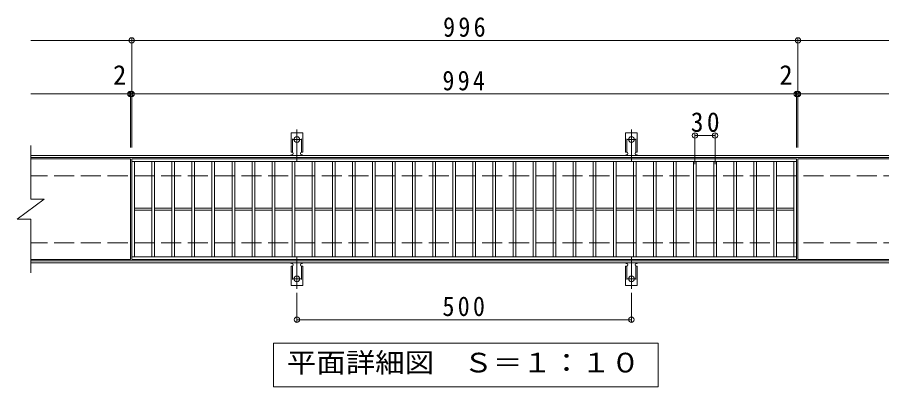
# Model space of a CAD drawing. Units: millimetres on the paper, enlarged 2 times, with parts at other scales. Extents: x -305 to 334, y -275 to 240.
# Drawn here: x -138.3 to 120.2, y 129.9 to 240.2 of the extents above; entities that cross this region are included whole.
import ezdxf
from ezdxf.enums import TextEntityAlignment as Align

# ---------------------------------------------------------------- set-up
doc = ezdxf.new("R2010")
doc.units = ezdxf.units.MM
doc.header["$LTSCALE"] = 2
doc.header["$PDMODE"] = 32
doc.header["$PDSIZE"] = 1.6
for name, pattern in [('CHAIN2', [12, 9, -1, 1, -1]), ('DASHED2', [3, 2, -1]), ('DASHED3', [4, 3, -1])]:
    doc.linetypes.add(name, pattern=pattern)
for name, color, linetype, lineweight in [('C-1', 2, 'Continuous', 9), ('C-2', 3, 'Continuous', 9), ('C-4', 7, 'Continuous', 9), ('C-5', 7, 'Continuous', 9), ('C-A', 3, 'Continuous', 9)]:
    doc.layers.add(name, color=color, linetype=linetype, lineweight=lineweight)
doc.styles.add('ＭＳ ゴシック', font='')
doc.styles.get('ＭＳ ゴシック').set_extended_font_data('MS Gothic')

msp = doc.modelspace()

# ---------------------------------------------------------------- linework, layer by layer
at = {"layer": 'C-1'}
for p, q in [((126.73, 198.89), (-134.27, 198.89)), ((126.73, 198.29), (-134.27, 198.29)), ((126.73, 167.49), (-134.27, 167.489)), ((126.73, 166.89), (-134.27, 166.889))]:
    msp.add_line(p, q, dxfattribs=at)
at = {"layer": 'C-1', "linetype": 'DASHED3'}
for p, q in [((126.73, 192.889), (-134.27, 192.889)), ((126.73, 172.89), (-134.27, 172.889))]:
    msp.add_line(p, q, dxfattribs=at)
at = {"layer": 'C-2'}
for p, q in [((-134.27, 201.89), (-134.27, 185.89)), ((-104.47, 197.889), (-134.27, 197.889)), ((-104.47, 197.889), (-104.47, 167.889)), ((-104.07, 197.089), (94.73, 197.089)), ((-103.27, 168.689), (-103.27, 197.089)), ((-98.07, 168.689), (-98.07, 197.089)), ((-97.27, 168.689), (-97.27, 197.089)), ((-92.07, 168.689), (-92.07, 197.089)), ((-91.27, 168.689), (-91.27, 197.089)), ((-86.07, 168.689), (-86.07, 197.089)), ((-85.27, 168.689), (-85.27, 197.089)), ((-80.07, 168.689), (-80.07, 197.089)), ((-79.27, 168.689), (-79.27, 197.089)), ((-74.07, 168.689), (-74.07, 197.089)), ((-73.27, 168.689), (-73.27, 197.089)), ((-68.07, 168.689), (-68.07, 197.089)), ((-67.27, 168.689), (-67.27, 197.089)), ((-62.07, 168.689), (-62.07, 197.089)), ((-61.27, 168.689), (-61.27, 197.089)), ((-56.07, 168.689), (-56.07, 197.089)), ((-55.27, 168.689), (-55.27, 197.089)), ((-50.07, 168.689), (-50.07, 197.089)), ((-49.27, 168.689), (-49.27, 197.089)), ((-44.07, 168.689), (-44.07, 197.089)), ((-43.27, 168.689), (-43.27, 197.089)), ((-38.07, 168.689), (-38.07, 197.089)), ((-37.27, 168.689), (-37.27, 197.089)), ((-32.07, 168.689), (-32.07, 197.089)), ((-31.27, 168.689), (-31.27, 197.089)), ((-26.07, 168.689), (-26.07, 197.089)), ((-25.27, 168.689), (-25.27, 197.089)), ((-20.07, 168.689), (-20.07, 197.089)), ((-19.27, 168.689), (-19.27, 197.089)), ((-14.07, 168.689), (-14.07, 197.089)), ((-13.27, 168.689), (-13.27, 197.089)), ((-8.07, 168.689), (-8.07, 197.089)), ((-7.27, 168.689), (-7.27, 197.089)), ((-2.07, 168.689), (-2.07, 197.089)), ((-1.27, 168.689), (-1.27, 197.089)), ((3.93, 168.689), (3.93, 197.089)), ((4.73, 168.689), (4.73, 197.089)), ((9.93, 168.689), (9.93, 197.089)), ((10.73, 168.689), (10.73, 197.089)), ((15.93, 168.689), (15.93, 197.089)), ((16.73, 168.689), (16.73, 197.089)), ((21.93, 168.689), (21.93, 197.089)), ((22.73, 168.689), (22.73, 197.089)), ((27.93, 168.689), (27.93, 197.089)), ((28.73, 168.689), (28.73, 197.089)), ((33.93, 168.689), (33.93, 197.089)), ((34.73, 168.689), (34.73, 197.089)), ((39.93, 168.689), (39.93, 197.089)), ((40.73, 168.689), (40.73, 197.089)), ((45.93, 168.689), (45.93, 197.089)), ((46.73, 168.689), (46.73, 197.089)), ((51.93, 168.689), (51.93, 197.089)), ((52.73, 168.689), (52.73, 197.089)), ((57.93, 168.689), (57.93, 197.089)), ((58.73, 168.689), (58.73, 197.089)), ((63.93, 168.689), (63.93, 197.089)), ((64.73, 168.689), (64.73, 197.089)), ((69.93, 168.689), (69.93, 197.089)), ((70.73, 168.689), (70.73, 197.089)), ((75.93, 168.689), (75.93, 197.089)), ((76.73, 168.689), (76.73, 197.089)), ((81.93, 168.689), (81.93, 197.089)), ((82.73, 168.689), (82.73, 197.089)), ((87.93, 168.689), (87.93, 197.089)), ((88.73, 168.689), (88.73, 197.089)), ((93.93, 168.689), (93.93, 197.089)), ((94.73, 197.889), (94.73, 167.889)), ((95.13, 197.89), (95.13, 167.889)), ((126.73, 197.89), (95.13, 197.89)), ((-138.27, 179.889), (-130.27, 185.89)), ((-134.27, 185.89), (-130.27, 185.89)), ((-103.27, 183.189), (-98.07, 183.189)), ((-103.27, 182.589), (-98.07, 182.589)), ((-97.27, 183.189), (-92.07, 183.189)), ((-97.27, 182.589), (-92.07, 182.589)), ((-91.27, 183.189), (-86.07, 183.189)), ((-91.27, 182.589), (-86.07, 182.589)), ((-85.27, 183.189), (-80.07, 183.189)), ((-85.27, 182.589), (-80.07, 182.589)), ((-79.27, 183.189), (-74.07, 183.189)), ((-79.27, 182.589), (-74.07, 182.589)), ((-73.27, 183.189), (-68.07, 183.189)), ((-73.27, 182.589), (-68.07, 182.589)), ((-67.27, 183.189), (-62.07, 183.189)), ((-67.27, 182.589), (-62.07, 182.589)), ((-61.27, 183.189), (-56.07, 183.189)), ((-61.27, 182.589), (-56.07, 182.589)), ((-55.27, 183.189), (-50.07, 183.189)), ((-55.27, 182.589), (-50.07, 182.589)), ((-49.27, 183.189), (-44.07, 183.189)), ((-49.27, 182.589), (-44.07, 182.589)), ((-43.27, 183.189), (-38.07, 183.189)), ((-43.27, 182.589), (-38.07, 182.589)), ((-37.27, 183.189), (-32.07, 183.189)), ((-37.27, 182.589), (-32.07, 182.589)), ((-31.27, 183.189), (-26.07, 183.189)), ((-31.27, 182.589), (-26.07, 182.589)), ((-25.27, 183.189), (-20.07, 183.189)), ((-25.27, 182.589), (-20.07, 182.589)), ((-19.27, 183.189), (-14.07, 183.189)), ((-19.27, 182.589), (-14.07, 182.589)), ((-13.27, 183.189), (-8.07, 183.189)), ((-13.27, 182.589), (-8.07, 182.589)), ((-7.27, 183.189), (-2.07, 183.189)), ((-7.27, 182.589), (-2.07, 182.589)), ((-1.27, 183.189), (3.93, 183.189)), ((-1.27, 182.589), (3.93, 182.589)), ((4.73, 183.189), (9.93, 183.189)), ((4.73, 182.589), (9.93, 182.589)), ((10.73, 183.189), (15.93, 183.189)), ((10.73, 182.589), (15.93, 182.589)), ((16.73, 183.189), (21.93, 183.189)), ((16.73, 182.589), (21.93, 182.589)), ((22.73, 183.189), (27.93, 183.189)), ((22.73, 182.589), (27.93, 182.589)), ((28.73, 183.189), (33.93, 183.189)), ((28.73, 182.589), (33.93, 182.589)), ((34.73, 183.189), (39.93, 183.189)), ((34.73, 182.589), (39.93, 182.589)), ((40.73, 183.189), (45.93, 183.189)), ((40.73, 182.589), (45.93, 182.589)), ((46.73, 183.189), (51.93, 183.189)), ((46.73, 182.589), (51.93, 182.589)), ((52.73, 183.189), (57.93, 183.189)), ((52.73, 182.589), (57.93, 182.589)), ((58.73, 183.189), (63.93, 183.189)), ((58.73, 182.589), (63.93, 182.589)), ((64.73, 183.189), (69.93, 183.189)), ((64.73, 182.589), (69.93, 182.589)), ((70.73, 183.189), (75.93, 183.189)), ((70.73, 182.589), (75.93, 182.589)), ((76.73, 183.189), (81.93, 183.189)), ((76.73, 182.589), (81.93, 182.589)), ((82.73, 183.189), (87.93, 183.189)), ((82.73, 182.589), (87.93, 182.589)), ((88.73, 183.189), (93.93, 183.189)), ((88.73, 182.589), (93.93, 182.589)), ((-138.27, 179.889), (-134.27, 179.889)), ((-134.27, 179.889), (-134.27, 163.889)), ((94.73, 168.689), (-104.07, 168.689)), ((-104.47, 167.889), (-134.27, 167.889)), ((94.73, 167.889), (-104.07, 167.889)), ((126.73, 167.889), (95.13, 167.889))]:
    msp.add_line(p, q, dxfattribs=at)
msp.add_lwpolyline([(-104.07, 167.889), (-104.07, 197.889), (94.73, 197.889)], dxfattribs=at)
at = {"layer": 'C-4'}
for p, q in [((-134.27, 233.289), (126.73, 233.289)), ((-104.07, 201.289), (-104.07, 233.89)), ((95.13, 201.289), (95.13, 233.89)), ((-134.27, 217.29), (126.73, 217.29)), ((-104.47, 201.289), (-104.47, 217.889)), ((94.73, 201.289), (94.73, 217.889)), ((64.33, 196.29), (64.33, 205.49)), ((64.33, 204.89), (70.33, 204.89)), ((70.33, 196.29), (70.33, 205.49)), ((-54.67, 157.946), (-54.67, 149.289)), ((45.33, 157.946), (45.33, 149.289)), ((-54.67, 149.889), (45.33, 149.889))]:
    msp.add_line(p, q, dxfattribs=at)
for p in [(-104.07, 233.289), (95.13, 233.289), (-104.47, 217.29), (-104.07, 217.29), (94.73, 217.29), (95.13, 217.29), (64.33, 204.89), (70.33, 204.89), (-54.67, 149.889), (45.33, 149.889)]:
    msp.add_point(p, dxfattribs=at)
at = {"layer": 'C-5'}
msp.add_lwpolyline([(-61.67, 129.89), (-61.67, 142.889), (53.33, 142.889), (53.33, 129.89)], close=True, dxfattribs=at)
at = {"layer": 'C-A'}
for p, q in [((-56.42, 199.889), (-56.42, 205.689)), ((-52.92, 205.689), (-56.42, 205.689)), ((-52.92, 199.889), (-52.92, 205.689)), ((43.58, 199.889), (43.58, 205.689)), ((47.08, 205.689), (43.58, 205.689)), ((47.08, 199.889), (47.08, 205.689)), ((-56.42, 199.889), (-56.17, 199.889)), ((-56.27, 199.089), (-56.17, 199.089)), ((-53.171, 199.089), (-53.068, 199.089)), ((-52.92, 199.889), (-53.17, 199.889)), ((43.58, 199.889), (43.83, 199.889)), ((43.73, 199.089), (43.83, 199.089)), ((46.829, 199.089), (46.932, 199.089)), ((47.08, 199.889), (46.83, 199.889)), ((-56.42, 165.889), (-56.17, 165.889)), ((-56.42, 165.889), (-56.42, 160.089)), ((-56.27, 166.689), (-56.17, 166.689)), ((-53.171, 166.689), (-53.068, 166.689)), ((-52.92, 165.889), (-53.17, 165.889)), ((-52.92, 165.889), (-52.92, 160.089)), ((43.58, 165.889), (43.83, 165.889)), ((43.58, 165.889), (43.58, 160.089)), ((43.73, 166.689), (43.83, 166.689)), ((46.829, 166.689), (46.932, 166.689)), ((47.08, 165.889), (46.83, 165.889)), ((47.08, 165.889), (47.08, 160.089)), ((-52.92, 160.089), (-56.42, 160.089)), ((47.08, 160.089), (43.58, 160.089))]:
    msp.add_line(p, q, dxfattribs=at)
at = {"layer": 'C-A', "linetype": 'DASHED2'}
for p, q in [((-56.02, 199.86), (-56.02, 205.689)), ((-53.32, 199.86), (-53.32, 205.689)), ((43.98, 199.86), (43.98, 205.689)), ((46.68, 199.86), (46.68, 205.689)), ((-56.02, 165.919), (-56.02, 160.089)), ((-53.32, 165.919), (-53.32, 160.089)), ((43.98, 165.919), (43.98, 160.089)), ((46.68, 165.919), (46.68, 160.089))]:
    msp.add_line(p, q, dxfattribs=at)
at = {"layer": 'C-A', "color": 7, "linetype": 'CHAIN2'}
for p, q in [((-54.67, 197.196), (-54.67, 206.676)), ((45.33, 197.196), (45.33, 206.676)), ((-55.825, 203.689), (-53.515, 203.689)), ((44.175, 203.689), (46.485, 203.689)), ((-54.67, 168.583), (-54.67, 159.103)), ((45.33, 168.583), (45.33, 159.103)), ((-55.825, 162.089), (-53.515, 162.089)), ((44.175, 162.089), (46.485, 162.089))]:
    msp.add_line(p, q, dxfattribs=at)
at = {"layer": 'C-A'}
for centre in [(-54.67, 203.689), (45.33, 203.689), (-54.67, 162.089), (45.33, 162.089)]:
    msp.add_circle(centre, 0.85, dxfattribs=at)
for centre, start, end in [((-56.27, 198.689), 90.27596, 150.00047), ((-56.17, 199.489), 270, 90), ((-53.17, 199.489), 90, 269.8667), ((-53.07, 198.689), 29.99927, 89.75836), ((43.73, 198.689), 90.27596, 150.00047), ((43.83, 199.489), 270, 90), ((46.83, 199.489), 90, 269.8667), ((46.93, 198.689), 29.99927, 89.75836), ((-56.27, 167.089), 209.99951, 269.72403), ((-56.17, 166.289), 270, 90), ((-53.17, 166.289), 90.13329, 270), ((-53.07, 167.089), 270.24162, 330.00072), ((43.73, 167.089), 209.99951, 269.72403), ((43.83, 166.289), 270, 90), ((46.83, 166.289), 90.13329, 270), ((46.93, 167.089), 270.24162, 330.00072)]:
    msp.add_arc(centre, 0.4, start, end, dxfattribs=at)

# ---------------------------------------------------------------- texts
at = {"layer": 'C-4', "color": 2, "style": 'ＭＳ ゴシック'}
for p in [(-109.662, 218.289), (89.538, 218.289)]:
    msp.add_text('2', height=5.865, dxfattribs=at).set_placement(p, align=Align.BOTTOM_LEFT)
at = {"layer": 'C-4', "color": 2, "char_height": 5.865, "attachment_point": 7, "style": 'ＭＳ ゴシック'}
for s, insert in [('\\T1.27;\\W0.9;996', (-10.97, 234.289)), ('\\T1.27;\\W0.9;994', (-11.17, 218.289)), ('\\T1.27;\\W0.95;30', (63.08, 205.89)), ('\\T1.27;\\W0.9;500', (-11.17, 150.889))]:
    msp.add_mtext(s, dxfattribs=dict(at, insert=insert))
at = {"layer": 'C-5', "color": 2, "style": 'ＭＳ ゴシック', "width": 1.1}
msp.add_text('平面詳細図\u3000Ｓ＝１：１０', height=5.865, dxfattribs=at).set_placement((-57.67, 132.389), align=Align.BOTTOM_LEFT)

doc.saveas('drawing.dxf')
